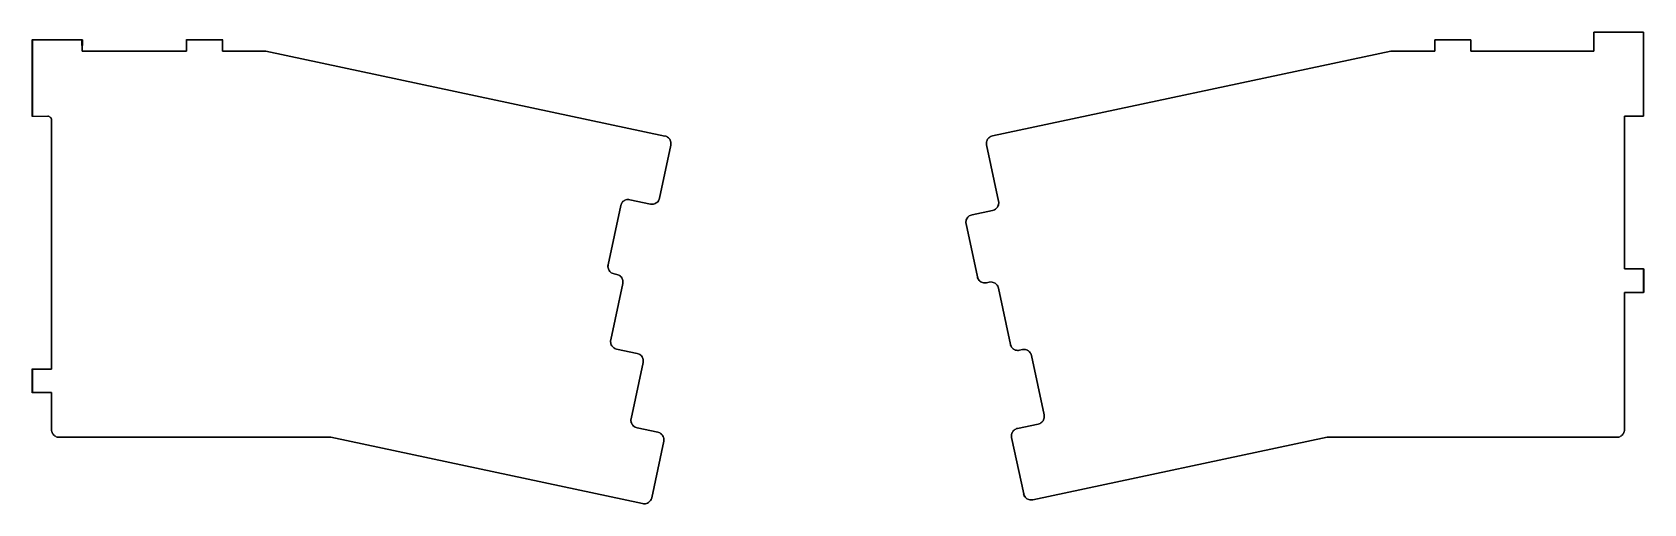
# Model space of a CAD drawing. Extents: x 10 to 431, y -333 to -210.
import ezdxf

# ---------------------------------------------------------------- set-up
doc = ezdxf.new("R2010")
doc.units = 0
doc.layers.add('BLACK', color=7, linetype='CONTINUOUS')

msp = doc.modelspace()

# ---------------------------------------------------------------- linework, layer by layer
at = {"layer": 'BLACK', "linetype": 'CONTINUOUS'}
for p, q in [((431, -210), (418, -210)), ((418, -210), (418, -215)), ((418, -215), (418, -210)), ((418, -210), (418, -210)), ((418, -210), (418, -210)), ((418, -210), (431, -210)), ((431, -232), (431, -210)), ((431, -210), (431, -210)), ((431, -210), (431, -210)), ((431, -210), (431, -232)), ((9.95, -212), (9.9646, -211.965)), ((9.95, -232), (9.95, -212)), ((9.9646, -211.965), (10, -211.95)), ((10, -211.95), (23, -211.95)), ((22.95, -212.05), (10.05, -212.05)), ((10.05, -212.05), (10.05, -231.95)), ((22.95, -213.5), (22.95, -212.05)), ((22.9646, -213.535), (22.95, -213.5)), ((22.9999, -213.55), (22.9646, -213.535)), ((22.9999, -215), (22.9999, -213.55)), ((23, -211.95), (23.0354, -211.965)), ((23.0354, -213.535), (23, -213.55)), ((23, -213.55), (23, -215)), ((23.0354, -211.965), (23.05, -212)), ((23.05, -213.5), (23.0354, -213.535)), ((23.05, -212), (23.05, -213.5)), ((50.25, -212), (50.2646, -211.965)), ((50.2646, -212.035), (50.25, -212)), ((50.2646, -211.965), (50.3, -211.95)), ((50.2999, -212.05), (50.2646, -212.035)), ((50.2999, -215), (50.2999, -212.05)), ((50.3, -211.95), (59.7, -211.95)), ((59.6999, -212.05), (50.3, -212.05)), ((50.3, -212.05), (50.3, -215)), ((59.6999, -215), (59.6999, -212.05)), ((59.7, -211.95), (59.7354, -211.965)), ((59.7354, -212.035), (59.7, -212.05)), ((59.7, -212.05), (59.7, -215)), ((59.7354, -211.965), (59.75, -212)), ((59.75, -212), (59.7354, -212.035)), ((385.84, -212), (376.44, -212)), ((376.44, -212), (376.44, -215)), ((376.44, -215), (376.44, -212)), ((376.44, -212), (376.44, -212)), ((376.44, -212), (376.44, -212)), ((376.44, -212), (385.84, -212)), ((385.84, -215), (385.84, -212)), ((385.84, -212), (385.84, -212)), ((385.84, -212), (385.84, -212)), ((385.84, -212), (385.84, -215)), ((23, -215), (22.9999, -215)), ((23, -215), (50.2999, -215)), ((50.3, -215), (23, -215)), ((23, -215), (23, -215)), ((50.3, -215), (50.3, -215)), ((50.3, -215), (50.3, -215)), ((59.7, -215), (59.6999, -215)), ((59.7, -215), (71, -215)), ((71, -215), (59.7, -215)), ((59.7, -215), (59.7, -215)), ((71, -215), (71, -215)), ((71, -215), (71, -215)), ((71, -215), (175.271, -237.163)), ((175.271, -237.163), (71, -215)), ((365, -215), (260.854, -237.137)), ((260.854, -237.137), (365, -215)), ((376.44, -215), (365, -215)), ((365, -215), (365, -215)), ((365, -215), (365, -215)), ((365, -215), (376.44, -215)), ((376.44, -215), (376.44, -215)), ((376.44, -215), (376.44, -215)), ((418, -215), (385.84, -215)), ((385.84, -215), (385.84, -215)), ((385.84, -215), (385.84, -215)), ((385.84, -215), (418, -215)), ((418, -215), (418, -215)), ((418, -215), (418, -215)), ((9.9646, -232.035), (9.95, -232)), ((10, -232.05), (9.9646, -232.035)), ((14, -232.05), (10, -232.05)), ((10.05, -231.95), (14, -231.95)), ((14, -231.95), (14.0354, -231.965)), ((14.0354, -232.035), (14, -232.05)), ((14.0354, -231.965), (14.05, -232)), ((14.0483, -232.004), (14.0354, -232.035)), ((14.1737, -232.015), (14.0483, -232.004)), ((14.05, -232), (14.0498, -232.001)), ((14.0498, -232.001), (14.1743, -232.011)), ((14.342, -232.06), (14.1737, -232.015)), ((14.1743, -232.011), (14.3433, -232.057)), ((14.5, -232.134), (14.342, -232.06)), ((14.3433, -232.057), (14.5019, -232.131)), ((14.6428, -232.234), (14.5, -232.134)), ((14.5019, -232.131), (14.6452, -232.231)), ((14.7661, -232.357), (14.6428, -232.234)), ((14.6452, -232.231), (14.7689, -232.355)), ((14.8661, -232.5), (14.7661, -232.357)), ((14.7689, -232.355), (14.8693, -232.498)), ((14.9397, -232.658), (14.8661, -232.5)), ((14.8693, -232.498), (14.9432, -232.657)), ((14.9849, -232.826), (14.9397, -232.658)), ((14.9432, -232.657), (14.9885, -232.826)), ((15, -233), (14.9849, -232.826)), ((14.9885, -232.826), (15.0038, -233)), ((15, -298.15), (15, -233)), ((15, -233), (15, -233)), ((15, -233), (15, -233)), ((15, -233), (15, -233)), ((15, -233), (15, -233)), ((15, -233), (15, -298.15)), ((15.0038, -233), (15, -233)), ((426, -271.925), (426, -232)), ((426, -232), (426, -232)), ((426, -232), (426, -232)), ((426, -232), (431, -232)), ((431, -232), (426, -232)), ((426, -232), (426, -271.925)), ((431, -232), (431, -232)), ((431, -232), (431, -232)), ((173.859, -253.425), (176.811, -239.535)), ((176.811, -239.536), (173.859, -253.425)), ((175.271, -237.163), (175.271, -237.159)), ((175.271, -237.159), (175.524, -237.23)), ((175.522, -237.234), (175.271, -237.163)), ((175.271, -237.163), (175.271, -237.163)), ((175.271, -237.163), (175.271, -237.163)), ((175.271, -237.163), (175.271, -237.163)), ((175.271, -237.163), (175.271, -237.163)), ((175.763, -237.338), (175.522, -237.234)), ((175.524, -237.23), (175.765, -237.334)), ((175.988, -237.471), (175.763, -237.338)), ((175.765, -237.334), (175.99, -237.468)), ((176.193, -237.633), (175.988, -237.471)), ((175.99, -237.468), (176.196, -237.63)), ((176.376, -237.821), (176.193, -237.633)), ((176.196, -237.63), (176.379, -237.818)), ((176.532, -238.03), (176.376, -237.821)), ((176.379, -237.818), (176.536, -238.028)), ((176.66, -238.259), (176.532, -238.03)), ((176.536, -238.028), (176.664, -238.257)), ((176.757, -238.502), (176.66, -238.259)), ((176.664, -238.257), (176.761, -238.5)), ((176.821, -238.755), (176.757, -238.502)), ((176.761, -238.5), (176.825, -238.754)), ((176.811, -239.536), (176.849, -239.277)), ((176.811, -239.535), (176.811, -239.536)), ((176.811, -239.535), (176.811, -239.535)), ((176.811, -239.535), (176.811, -239.535)), ((176.811, -239.535), (176.811, -239.535)), ((176.815, -239.536), (176.811, -239.536)), ((176.853, -239.277), (176.815, -239.536)), ((176.852, -239.015), (176.821, -238.755)), ((176.825, -238.754), (176.856, -239.015)), ((176.849, -239.277), (176.852, -239.015)), ((176.856, -239.015), (176.853, -239.277)), ((259.268, -238.989), (259.299, -238.728)), ((259.272, -239.251), (259.268, -238.989)), ((259.31, -239.51), (259.272, -239.251)), ((259.303, -238.729), (259.273, -238.989)), ((259.273, -238.989), (259.276, -239.25)), ((259.276, -239.25), (259.314, -239.509)), ((259.299, -238.728), (259.364, -238.474)), ((259.368, -238.475), (259.303, -238.729)), ((259.314, -239.509), (259.31, -239.51)), ((259.314, -239.509), (259.314, -239.509)), ((259.314, -239.509), (262.447, -254.25)), ((262.447, -254.25), (259.314, -239.509)), ((259.314, -239.509), (259.314, -239.509)), ((259.314, -239.509), (259.314, -239.509)), ((259.314, -239.509), (259.314, -239.509)), ((259.364, -238.474), (259.461, -238.231)), ((259.465, -238.232), (259.368, -238.475)), ((259.461, -238.231), (259.589, -238.002)), ((259.593, -238.004), (259.465, -238.232)), ((259.589, -238.002), (259.746, -237.792)), ((259.749, -237.795), (259.593, -238.004)), ((259.746, -237.792), (259.929, -237.604)), ((259.932, -237.607), (259.749, -237.795)), ((259.929, -237.604), (260.135, -237.442)), ((260.137, -237.445), (259.932, -237.607)), ((260.135, -237.442), (260.36, -237.308)), ((260.362, -237.311), (260.137, -237.445)), ((260.36, -237.308), (260.601, -237.204)), ((260.602, -237.208), (260.362, -237.311)), ((260.601, -237.204), (260.853, -237.133)), ((260.854, -237.137), (260.602, -237.208)), ((260.853, -237.133), (260.854, -237.137)), ((260.854, -237.137), (260.854, -237.137)), ((260.854, -237.137), (260.854, -237.137)), ((260.854, -237.137), (260.854, -237.137)), ((163.735, -255.363), (160.439, -270.866)), ((160.439, -270.866), (163.735, -255.363)), ((163.73, -255.362), (163.802, -255.109)), ((163.735, -255.363), (163.73, -255.362)), ((163.806, -255.111), (163.735, -255.363)), ((163.735, -255.363), (163.735, -255.363)), ((163.735, -255.363), (163.735, -255.363)), ((163.735, -255.363), (163.735, -255.363)), ((163.735, -255.363), (163.735, -255.363)), ((163.802, -255.109), (163.905, -254.869)), ((163.909, -254.87), (163.806, -255.111)), ((163.905, -254.869), (164.039, -254.643)), ((164.043, -254.646), (163.909, -254.87)), ((164.039, -254.643), (164.201, -254.437)), ((164.205, -254.44), (164.043, -254.646)), ((164.201, -254.437), (164.389, -254.254)), ((164.392, -254.258), (164.205, -254.44)), ((164.389, -254.254), (164.599, -254.098)), ((164.602, -254.101), (164.392, -254.258)), ((164.599, -254.098), (164.828, -253.969)), ((164.83, -253.973), (164.602, -254.101)), ((164.828, -253.969), (165.072, -253.872)), ((165.073, -253.876), (164.83, -253.973)), ((165.072, -253.872), (165.326, -253.808)), ((165.326, -253.812), (165.073, -253.876)), ((165.326, -253.808), (165.586, -253.777)), ((165.586, -253.781), (165.326, -253.812)), ((165.586, -253.777), (165.848, -253.78)), ((165.848, -253.785), (165.586, -253.781)), ((165.848, -253.78), (166.108, -253.818)), ((166.107, -253.822), (165.848, -253.785)), ((166.108, -253.818), (166.107, -253.822)), ((166.107, -253.822), (166.107, -253.822)), ((166.107, -253.822), (166.107, -253.822)), ((166.107, -253.822), (166.107, -253.822)), ((166.107, -253.822), (171.487, -254.966)), ((171.487, -254.966), (166.107, -253.822)), ((166.107, -253.822), (166.107, -253.822)), ((171.486, -254.97), (171.487, -254.966)), ((171.745, -255.007), (171.486, -254.97)), ((171.487, -254.966), (171.487, -254.966)), ((171.487, -254.966), (171.487, -254.966)), ((171.487, -254.966), (171.487, -254.966)), ((171.487, -254.966), (171.745, -255.003)), ((171.745, -255.003), (172.007, -255.007)), ((172.007, -255.011), (171.745, -255.007)), ((172.007, -255.007), (172.267, -254.976)), ((172.268, -254.98), (172.007, -255.011)), ((172.267, -254.976), (172.52, -254.912)), ((172.522, -254.916), (172.268, -254.98)), ((172.52, -254.912), (172.763, -254.815)), ((172.765, -254.818), (172.522, -254.916)), ((172.763, -254.815), (172.992, -254.687)), ((172.994, -254.69), (172.765, -254.818)), ((172.992, -254.687), (173.201, -254.53)), ((173.204, -254.533), (172.994, -254.69)), ((173.201, -254.53), (173.389, -254.348)), ((173.392, -254.35), (173.204, -254.533)), ((173.389, -254.348), (173.551, -254.142)), ((173.554, -254.145), (173.392, -254.35)), ((173.551, -254.142), (173.684, -253.917)), ((173.688, -253.919), (173.554, -254.145)), ((173.684, -253.917), (173.788, -253.677)), ((173.792, -253.678), (173.688, -253.919)), ((173.788, -253.677), (173.859, -253.425)), ((173.863, -253.426), (173.792, -253.678)), ((173.859, -253.425), (173.863, -253.426)), ((173.859, -253.425), (173.859, -253.425)), ((173.859, -253.425), (173.859, -253.425)), ((173.859, -253.425), (173.859, -253.425)), ((173.859, -253.425), (173.859, -253.425)), ((260.906, -256.622), (255.517, -257.768)), ((255.517, -257.768), (260.906, -256.622)), ((260.906, -256.622), (261.158, -256.551)), ((260.906, -256.622), (260.906, -256.622)), ((260.906, -256.622), (260.906, -256.622)), ((260.906, -256.622), (260.906, -256.622)), ((260.906, -256.622), (260.906, -256.622)), ((260.906, -256.622), (260.906, -256.622)), ((260.907, -256.626), (260.906, -256.622)), ((261.16, -256.555), (260.907, -256.626)), ((261.158, -256.551), (261.399, -256.448)), ((261.401, -256.452), (261.16, -256.555)), ((261.399, -256.448), (261.623, -256.314)), ((261.626, -256.318), (261.401, -256.452)), ((261.623, -256.314), (261.829, -256.152)), ((261.832, -256.155), (261.626, -256.318)), ((261.829, -256.152), (262.011, -255.965)), ((262.015, -255.967), (261.832, -256.155)), ((262.011, -255.965), (262.168, -255.755)), ((262.172, -255.757), (262.015, -255.967)), ((262.168, -255.755), (262.296, -255.527)), ((262.3, -255.529), (262.172, -255.757)), ((262.296, -255.527), (262.393, -255.284)), ((262.397, -255.285), (262.3, -255.529)), ((262.393, -255.284), (262.457, -255.03)), ((262.461, -255.031), (262.397, -255.285)), ((262.447, -254.25), (262.451, -254.249)), ((262.484, -254.509), (262.447, -254.25)), ((262.447, -254.25), (262.447, -254.25)), ((262.447, -254.25), (262.447, -254.25)), ((262.447, -254.25), (262.447, -254.25)), ((262.447, -254.25), (262.447, -254.25)), ((262.451, -254.249), (262.489, -254.509)), ((262.457, -255.03), (262.488, -254.77)), ((262.492, -254.771), (262.461, -255.031)), ((262.488, -254.77), (262.484, -254.509)), ((262.489, -254.509), (262.492, -254.771)), ((253.931, -259.619), (253.962, -259.359)), ((253.935, -259.881), (253.931, -259.619)), ((253.966, -259.36), (253.935, -259.619)), ((253.935, -259.619), (253.939, -259.881)), ((253.972, -260.141), (253.935, -259.881)), ((253.939, -259.881), (253.976, -260.14)), ((253.962, -259.359), (254.027, -259.105)), ((254.031, -259.106), (253.966, -259.36)), ((253.976, -260.14), (253.972, -260.141)), ((256.927, -274.02), (253.976, -260.14)), ((253.976, -260.14), (253.976, -260.14)), ((253.976, -260.14), (253.976, -260.14)), ((253.976, -260.14), (253.976, -260.14)), ((253.976, -260.14), (253.976, -260.14)), ((253.976, -260.14), (256.927, -274.02)), ((254.027, -259.105), (254.124, -258.861)), ((254.127, -258.863), (254.031, -259.106)), ((254.124, -258.861), (254.252, -258.632)), ((254.255, -258.635), (254.127, -258.863)), ((254.252, -258.632), (254.409, -258.422)), ((254.412, -258.425), (254.255, -258.635)), ((254.409, -258.422), (254.592, -258.235)), ((254.594, -258.238), (254.412, -258.425)), ((254.592, -258.235), (254.797, -258.072)), ((254.8, -258.076), (254.594, -258.238)), ((254.797, -258.072), (255.023, -257.938)), ((255.025, -257.942), (254.8, -258.076)), ((255.023, -257.938), (255.264, -257.835)), ((255.265, -257.839), (255.025, -257.942)), ((255.264, -257.835), (255.516, -257.764)), ((255.517, -257.768), (255.265, -257.839)), ((255.516, -257.764), (255.517, -257.768)), ((255.517, -257.768), (255.517, -257.768)), ((255.517, -257.768), (255.517, -257.768)), ((255.517, -257.768), (255.517, -257.768)), ((255.517, -257.768), (255.517, -257.768)), ((160.394, -271.387), (160.397, -271.125)), ((160.425, -271.647), (160.394, -271.387)), ((160.397, -271.125), (160.435, -270.865)), ((160.402, -271.125), (160.398, -271.387)), ((160.398, -271.387), (160.429, -271.647)), ((160.439, -270.866), (160.402, -271.125)), ((160.489, -271.901), (160.425, -271.647)), ((160.429, -271.647), (160.493, -271.9)), ((160.435, -270.865), (160.439, -270.866)), ((160.439, -270.866), (160.439, -270.866)), ((160.439, -270.866), (160.439, -270.866)), ((160.439, -270.866), (160.439, -270.866)), ((160.439, -270.866), (160.439, -270.866)), ((160.587, -272.145), (160.489, -271.901)), ((160.493, -271.9), (160.59, -272.143)), ((160.715, -272.374), (160.587, -272.145)), ((160.59, -272.143), (160.718, -272.371)), ((160.871, -272.584), (160.715, -272.374)), ((160.718, -272.371), (160.875, -272.581)), ((161.054, -272.772), (160.871, -272.584)), ((160.875, -272.581), (161.057, -272.768)), ((161.26, -272.934), (161.054, -272.772)), ((161.057, -272.768), (161.263, -272.93)), ((161.486, -273.068), (161.26, -272.934)), ((161.263, -272.93), (161.488, -273.064)), ((161.726, -273.171), (161.486, -273.068)), ((161.488, -273.064), (161.728, -273.167)), ((161.979, -273.243), (161.726, -273.171)), ((161.728, -273.167), (161.98, -273.238)), ((161.98, -273.238), (161.979, -273.243)), ((161.98, -273.238), (161.98, -273.238)), ((161.98, -273.238), (161.98, -273.238)), ((161.98, -273.238), (161.98, -273.238)), ((161.98, -273.238), (161.98, -273.238)), ((161.98, -273.238), (162.713, -273.394)), ((162.713, -273.394), (161.98, -273.238)), ((162.713, -273.394), (162.714, -273.39)), ((162.965, -273.465), (162.713, -273.394)), ((162.713, -273.394), (162.713, -273.394)), ((162.713, -273.394), (162.713, -273.394)), ((162.713, -273.394), (162.713, -273.394)), ((162.713, -273.394), (162.713, -273.394)), ((162.713, -273.394), (162.713, -273.394)), ((162.713, -273.394), (162.713, -273.394)), ((162.714, -273.39), (162.967, -273.461)), ((163.205, -273.569), (162.965, -273.465)), ((162.967, -273.461), (163.207, -273.565)), ((163.43, -273.702), (163.205, -273.569)), ((163.207, -273.565), (163.433, -273.699)), ((163.636, -273.864), (163.43, -273.702)), ((163.433, -273.699), (163.639, -273.861)), ((426, -271.925), (430.95, -271.925)), ((430.95, -271.925), (426, -271.925)), ((426, -271.925), (426, -271.925)), ((426, -271.925), (426, -271.925)), ((430.95, -271.925), (430.965, -271.89)), ((430.95, -278.075), (430.95, -271.925)), ((430.965, -271.89), (431, -271.875)), ((431, -271.875), (431.035, -271.89)), ((431.035, -271.89), (431.05, -271.925)), ((431.05, -271.925), (431.05, -278.075)), ((161.114, -290.536), (164.254, -275.766)), ((164.254, -275.766), (161.114, -290.536)), ((163.818, -274.052), (163.636, -273.864)), ((163.639, -273.861), (163.822, -274.049)), ((163.975, -274.261), (163.818, -274.052)), ((163.822, -274.049), (163.978, -274.259)), ((164.103, -274.49), (163.975, -274.261)), ((163.978, -274.259), (164.106, -274.488)), ((164.2, -274.733), (164.103, -274.49)), ((164.106, -274.488), (164.204, -274.731)), ((164.264, -274.986), (164.2, -274.733)), ((164.204, -274.731), (164.268, -274.985)), ((164.254, -275.766), (164.291, -275.508)), ((164.254, -275.766), (164.254, -275.766)), ((164.254, -275.766), (164.254, -275.766)), ((164.254, -275.766), (164.254, -275.766)), ((164.254, -275.766), (164.254, -275.766)), ((164.254, -275.766), (164.254, -275.766)), ((164.254, -275.766), (164.254, -275.766)), ((164.258, -275.767), (164.254, -275.766)), ((164.296, -275.508), (164.258, -275.767)), ((164.295, -275.246), (164.264, -274.986)), ((164.268, -274.985), (164.299, -275.246)), ((164.291, -275.508), (164.295, -275.246)), ((164.299, -275.246), (164.296, -275.508)), ((256.923, -274.021), (256.927, -274.02)), ((256.994, -274.273), (256.923, -274.021)), ((256.927, -274.02), (256.927, -274.02)), ((256.927, -274.02), (256.927, -274.02)), ((256.927, -274.02), (256.927, -274.02)), ((256.927, -274.02), (256.927, -274.02)), ((256.927, -274.02), (256.998, -274.272)), ((257.097, -274.514), (256.994, -274.273)), ((256.998, -274.272), (257.101, -274.512)), ((257.231, -274.739), (257.097, -274.514)), ((257.101, -274.512), (257.235, -274.737)), ((257.393, -274.945), (257.231, -274.739)), ((257.235, -274.737), (257.397, -274.942)), ((257.581, -275.128), (257.393, -274.945)), ((257.397, -274.942), (257.584, -275.125)), ((257.791, -275.285), (257.581, -275.128)), ((257.584, -275.125), (257.794, -275.281)), ((258.02, -275.413), (257.791, -275.285)), ((257.794, -275.281), (258.022, -275.409)), ((258.264, -275.51), (258.02, -275.413)), ((258.022, -275.409), (258.265, -275.506)), ((258.518, -275.575), (258.264, -275.51)), ((258.265, -275.506), (258.518, -275.57)), ((258.518, -275.57), (258.778, -275.601)), ((258.778, -275.605), (258.518, -275.575)), ((258.778, -275.601), (259.04, -275.598)), ((259.04, -275.602), (258.778, -275.605)), ((259.04, -275.598), (259.299, -275.56)), ((259.3, -275.564), (259.04, -275.602)), ((259.299, -275.56), (260.032, -275.404)), ((260.032, -275.404), (259.299, -275.56)), ((259.299, -275.56), (259.299, -275.56)), ((259.299, -275.56), (259.299, -275.56)), ((259.299, -275.56), (259.299, -275.56)), ((259.299, -275.56), (259.299, -275.56)), ((259.299, -275.56), (259.3, -275.564)), ((260.031, -275.4), (260.291, -275.362)), ((260.032, -275.404), (260.031, -275.4)), ((260.291, -275.367), (260.032, -275.404)), ((260.032, -275.404), (260.032, -275.404)), ((260.032, -275.404), (260.032, -275.404)), ((260.032, -275.404), (260.032, -275.404)), ((260.032, -275.404), (260.032, -275.404)), ((260.032, -275.404), (260.032, -275.404)), ((260.291, -275.362), (260.553, -275.359)), ((260.553, -275.363), (260.291, -275.367)), ((260.553, -275.359), (260.813, -275.39)), ((260.813, -275.394), (260.553, -275.363)), ((260.813, -275.39), (261.068, -275.454)), ((261.066, -275.458), (260.813, -275.394)), ((261.309, -275.555), (261.066, -275.458)), ((261.068, -275.454), (261.311, -275.552)), ((261.537, -275.683), (261.309, -275.555)), ((261.311, -275.552), (261.54, -275.68)), ((261.747, -275.84), (261.537, -275.683)), ((261.54, -275.68), (261.75, -275.837)), ((261.935, -276.022), (261.747, -275.84)), ((261.75, -275.837), (261.938, -276.019)), ((262.096, -276.228), (261.935, -276.022)), ((261.938, -276.019), (262.1, -276.225)), ((262.23, -276.453), (262.096, -276.228)), ((262.1, -276.225), (262.234, -276.451)), ((262.333, -276.693), (262.23, -276.453)), ((262.234, -276.451), (262.337, -276.692)), ((262.404, -276.945), (262.333, -276.693)), ((262.337, -276.692), (262.409, -276.944)), ((265.536, -291.676), (262.404, -276.945)), ((262.404, -276.945), (262.404, -276.945)), ((262.404, -276.945), (262.404, -276.945)), ((262.404, -276.945), (262.404, -276.945)), ((262.409, -276.944), (262.405, -276.945)), ((262.405, -276.945), (262.405, -276.945)), ((262.405, -276.945), (265.536, -291.676)), ((430.95, -278.075), (426, -278.075)), ((426, -278.075), (426, -314)), ((426, -314), (426, -278.075)), ((426, -278.075), (426, -278.075)), ((426, -278.075), (426, -278.075)), ((426, -278.075), (430.95, -278.075)), ((430.965, -278.11), (430.95, -278.075)), ((431, -278.125), (430.965, -278.11)), ((431.035, -278.11), (431, -278.125)), ((431.05, -278.075), (431.035, -278.11)), ((161.073, -290.795), (161.11, -290.536)), ((161.114, -290.536), (161.077, -290.795)), ((161.11, -290.536), (161.114, -290.536)), ((161.114, -290.536), (161.114, -290.537)), ((161.114, -290.537), (161.114, -290.536)), ((161.114, -290.537), (161.114, -290.537)), ((161.069, -291.057), (161.073, -290.795)), ((161.1, -291.318), (161.069, -291.057)), ((161.077, -290.795), (161.073, -291.057)), ((161.073, -291.057), (161.104, -291.317)), ((161.164, -291.572), (161.1, -291.318)), ((161.104, -291.317), (161.168, -291.57)), ((161.262, -291.815), (161.164, -291.572)), ((161.168, -291.57), (161.265, -291.813)), ((161.39, -292.044), (161.262, -291.815)), ((161.265, -291.813), (161.393, -292.042)), ((161.547, -292.254), (161.39, -292.044)), ((161.393, -292.042), (161.55, -292.251)), ((161.73, -292.442), (161.547, -292.254)), ((161.55, -292.251), (161.732, -292.439)), ((161.935, -292.604), (161.73, -292.442)), ((161.732, -292.439), (161.938, -292.601)), ((162.161, -292.738), (161.935, -292.604)), ((161.938, -292.601), (162.163, -292.734)), ((162.402, -292.842), (162.161, -292.738)), ((162.163, -292.734), (162.403, -292.838)), ((162.654, -292.913), (162.402, -292.842)), ((162.403, -292.838), (162.655, -292.909)), ((162.655, -292.909), (162.654, -292.913)), ((168.035, -294.052), (162.655, -292.909)), ((162.655, -292.909), (162.655, -292.909)), ((162.655, -292.909), (162.655, -292.909)), ((162.655, -292.909), (162.655, -292.909)), ((162.655, -292.909), (162.655, -292.909)), ((162.655, -292.909), (168.035, -294.052)), ((168.035, -294.048), (168.288, -294.119)), ((168.035, -294.052), (168.035, -294.048)), ((168.286, -294.123), (168.035, -294.052)), ((168.035, -294.052), (168.035, -294.052)), ((168.035, -294.052), (168.035, -294.052)), ((168.035, -294.052), (168.035, -294.052)), ((168.035, -294.052), (168.035, -294.052)), ((168.035, -294.052), (168.035, -294.052)), ((168.035, -294.052), (168.035, -294.052)), ((168.527, -294.226), (168.286, -294.123)), ((168.288, -294.119), (168.529, -294.223)), ((168.752, -294.36), (168.527, -294.226)), ((168.529, -294.223), (168.754, -294.357)), ((168.957, -294.522), (168.752, -294.36)), ((168.754, -294.357), (168.96, -294.519)), ((169.14, -294.709), (168.957, -294.522)), ((168.96, -294.519), (169.143, -294.707)), ((169.296, -294.919), (169.14, -294.709)), ((169.143, -294.707), (169.3, -294.917)), ((265.532, -291.677), (265.536, -291.676)), ((265.603, -291.929), (265.532, -291.677)), ((265.536, -291.676), (265.536, -291.676)), ((265.536, -291.676), (265.536, -291.676)), ((265.536, -291.676), (265.536, -291.676)), ((265.536, -291.676), (265.536, -291.676)), ((265.536, -291.676), (265.607, -291.927)), ((265.706, -292.17), (265.603, -291.929)), ((265.607, -291.927), (265.71, -292.168)), ((265.84, -292.395), (265.706, -292.17)), ((265.71, -292.168), (265.844, -292.393)), ((266.002, -292.601), (265.84, -292.395)), ((265.844, -292.393), (266.006, -292.598)), ((266.19, -292.784), (266.002, -292.601)), ((266.006, -292.598), (266.193, -292.781)), ((266.4, -292.941), (266.19, -292.784)), ((266.193, -292.781), (266.403, -292.937)), ((266.629, -293.069), (266.4, -292.941)), ((266.403, -292.937), (266.631, -293.065)), ((266.873, -293.166), (266.629, -293.069)), ((266.631, -293.065), (266.874, -293.162)), ((267.127, -293.231), (266.873, -293.166)), ((266.874, -293.162), (267.127, -293.226)), ((267.127, -293.226), (267.387, -293.257)), ((267.387, -293.261), (267.127, -293.231)), ((267.387, -293.257), (267.649, -293.254)), ((267.649, -293.258), (267.387, -293.261)), ((267.649, -293.254), (267.908, -293.216)), ((267.909, -293.22), (267.649, -293.258)), ((267.908, -293.216), (268.68, -293.052)), ((268.681, -293.052), (267.908, -293.216)), ((267.908, -293.216), (267.908, -293.216)), ((267.908, -293.216), (267.908, -293.216)), ((267.908, -293.216), (267.908, -293.216)), ((267.908, -293.216), (267.908, -293.216)), ((267.908, -293.216), (267.909, -293.22)), ((268.68, -293.048), (268.939, -293.01)), ((268.939, -293.014), (268.68, -293.052)), ((268.68, -293.052), (268.68, -293.048)), ((268.68, -293.052), (268.68, -293.052)), ((268.68, -293.052), (268.681, -293.052)), ((268.681, -293.052), (268.681, -293.052)), ((268.681, -293.052), (268.681, -293.052)), ((268.681, -293.052), (268.681, -293.052)), ((268.939, -293.01), (269.201, -293.007)), ((269.201, -293.011), (268.939, -293.014)), ((269.201, -293.007), (269.462, -293.037)), ((269.461, -293.042), (269.201, -293.011)), ((269.714, -293.106), (269.461, -293.042)), ((269.462, -293.037), (269.716, -293.102)), ((269.957, -293.203), (269.714, -293.106)), ((269.716, -293.102), (269.959, -293.199)), ((270.186, -293.331), (269.957, -293.203)), ((269.959, -293.199), (270.188, -293.327)), ((270.395, -293.487), (270.186, -293.331)), ((270.188, -293.327), (270.398, -293.484)), ((270.583, -293.67), (270.395, -293.487)), ((270.398, -293.484), (270.586, -293.667)), ((270.745, -293.875), (270.583, -293.67)), ((270.586, -293.667), (270.748, -293.873)), ((270.878, -294.1), (270.745, -293.875)), ((270.748, -293.873), (270.882, -294.098)), ((270.982, -294.341), (270.878, -294.1)), ((270.882, -294.098), (270.986, -294.339)), ((271.053, -294.592), (270.982, -294.341)), ((270.986, -294.339), (271.057, -294.591)), ((271.057, -294.591), (271.053, -294.592)), ((271.053, -294.592), (271.053, -294.592)), ((271.053, -294.592), (274.358, -310.145)), ((274.358, -310.145), (271.053, -294.592)), ((271.053, -294.592), (271.053, -294.592)), ((271.053, -294.592), (271.053, -294.592)), ((271.053, -294.592), (271.053, -294.592)), ((9.95, -298.15), (9.9646, -298.115)), ((9.95, -304.3), (9.95, -298.15)), ((9.9646, -298.115), (10, -298.1)), ((10, -298.1), (10.0354, -298.115)), ((10.0354, -298.115), (10.05, -298.15)), ((10.05, -298.15), (15, -298.15)), ((15, -298.15), (10.05, -298.15)), ((10.05, -298.15), (10.05, -304.3)), ((15, -298.15), (15, -298.15)), ((15, -298.15), (15, -298.15)), ((169.575, -296.424), (166.446, -311.145)), ((166.446, -311.145), (169.575, -296.424)), ((169.424, -295.147), (169.296, -294.919)), ((169.3, -294.917), (169.428, -295.146)), ((169.521, -295.39), (169.424, -295.147)), ((169.428, -295.146), (169.525, -295.389)), ((169.585, -295.644), (169.521, -295.39)), ((169.525, -295.389), (169.589, -295.643)), ((169.575, -296.424), (169.613, -296.165)), ((169.579, -296.425), (169.575, -296.424)), ((169.575, -296.424), (169.575, -296.424)), ((169.575, -296.424), (169.575, -296.424)), ((169.575, -296.424), (169.575, -296.424)), ((169.617, -296.166), (169.579, -296.425)), ((169.616, -295.904), (169.585, -295.644)), ((169.589, -295.643), (169.62, -295.904)), ((169.613, -296.165), (169.616, -295.904)), ((169.62, -295.904), (169.617, -296.166)), ((9.9646, -304.335), (9.95, -304.3)), ((10, -304.35), (9.9646, -304.335)), ((10.0354, -304.335), (10, -304.35)), ((10.05, -304.3), (10.0354, -304.335)), ((10.05, -304.3), (15, -304.3)), ((15, -304.3), (10.05, -304.3)), ((15, -304.3), (15, -304.3)), ((15, -304.3), (15, -304.3)), ((15, -304.3), (15, -314)), ((15, -314), (15, -304.3)), ((166.401, -311.666), (166.404, -311.404)), ((166.404, -311.404), (166.442, -311.144)), ((166.408, -311.404), (166.405, -311.666)), ((166.446, -311.145), (166.408, -311.404)), ((166.442, -311.144), (166.446, -311.145)), ((166.446, -311.145), (166.446, -311.145)), ((166.446, -311.145), (166.446, -311.145)), ((166.446, -311.145), (166.446, -311.145)), ((274.079, -311.65), (274.207, -311.422)), ((274.211, -311.424), (274.083, -311.652)), ((274.207, -311.422), (274.304, -311.179)), ((274.308, -311.18), (274.211, -311.424)), ((274.304, -311.179), (274.369, -310.925)), ((274.373, -310.926), (274.308, -311.18)), ((274.358, -310.145), (274.363, -310.144)), ((274.396, -310.404), (274.358, -310.145)), ((274.358, -310.145), (274.358, -310.145)), ((274.358, -310.145), (274.358, -310.145)), ((274.358, -310.145), (274.358, -310.145)), ((274.358, -310.145), (274.358, -310.145)), ((274.363, -310.144), (274.4, -310.403)), ((274.369, -310.925), (274.399, -310.665)), ((274.404, -310.666), (274.373, -310.926)), ((274.399, -310.665), (274.396, -310.404)), ((274.4, -310.403), (274.404, -310.666)), ((15.0129, -314.262), (14.9958, -314)), ((14.9958, -314), (15, -314)), ((15, -314), (15, -314)), ((15, -314), (15, -314)), ((15, -314), (15, -314)), ((15, -314), (15, -314)), ((15, -314), (15.0171, -314.261)), ((15.0641, -314.519), (15.0129, -314.262)), ((15.0171, -314.261), (15.0681, -314.518)), ((15.1483, -314.767), (15.0641, -314.519)), ((15.0681, -314.518), (15.1522, -314.765)), ((15.2643, -315.002), (15.1483, -314.767)), ((15.1522, -314.765), (15.2679, -315)), ((15.4099, -315.22), (15.2643, -315.002)), ((15.2679, -315), (15.4133, -315.218)), ((15.5828, -315.417), (15.4099, -315.22)), ((15.4133, -315.218), (15.5858, -315.414)), ((15.7799, -315.59), (15.5828, -315.417)), ((15.5858, -315.414), (15.7824, -315.587)), ((15.9979, -315.736), (15.7799, -315.59)), ((15.7824, -315.587), (16, -315.732)), ((16.233, -315.852), (15.9979, -315.736)), ((16, -315.732), (16.2346, -315.848)), ((166.432, -311.926), (166.401, -311.666)), ((166.405, -311.666), (166.436, -311.926)), ((166.496, -312.18), (166.432, -311.926)), ((166.436, -311.926), (166.5, -312.179)), ((166.593, -312.424), (166.496, -312.18)), ((166.5, -312.179), (166.597, -312.422)), ((166.721, -312.653), (166.593, -312.424)), ((166.597, -312.422), (166.725, -312.65)), ((166.878, -312.863), (166.721, -312.653)), ((166.725, -312.65), (166.881, -312.86)), ((167.061, -313.051), (166.878, -312.863)), ((166.881, -312.86), (167.064, -313.047)), ((167.267, -313.213), (167.061, -313.051)), ((167.064, -313.047), (167.269, -313.209)), ((167.492, -313.347), (167.267, -313.213)), ((167.269, -313.209), (167.494, -313.343)), ((167.733, -313.45), (167.492, -313.347)), ((167.494, -313.343), (167.735, -313.446)), ((167.986, -313.522), (167.733, -313.45)), ((167.735, -313.446), (167.986, -313.518)), ((167.986, -313.518), (167.986, -313.517)), ((167.986, -313.517), (167.986, -313.517)), ((167.986, -313.517), (167.986, -313.517)), ((167.986, -313.517), (167.986, -313.517)), ((167.986, -313.517), (173.415, -314.671)), ((173.415, -314.671), (167.986, -313.518)), ((167.986, -313.518), (167.986, -313.522)), ((173.415, -314.671), (173.416, -314.667)), ((173.667, -314.742), (173.415, -314.671)), ((173.415, -314.671), (173.415, -314.671)), ((173.415, -314.671), (173.415, -314.671)), ((173.415, -314.671), (173.415, -314.671)), ((173.415, -314.671), (173.415, -314.671)), ((173.415, -314.671), (173.415, -314.671)), ((173.415, -314.671), (173.415, -314.671)), ((173.416, -314.667), (173.668, -314.738)), ((173.907, -314.846), (173.667, -314.742)), ((173.668, -314.738), (173.909, -314.842)), ((174.132, -314.979), (173.907, -314.846)), ((173.909, -314.842), (174.135, -314.976)), ((174.338, -315.141), (174.132, -314.979)), ((174.135, -314.976), (174.34, -315.138)), ((174.52, -315.329), (174.338, -315.141)), ((174.34, -315.138), (174.523, -315.326)), ((174.677, -315.538), (174.52, -315.329)), ((174.523, -315.326), (174.68, -315.536)), ((174.805, -315.767), (174.677, -315.538)), ((174.68, -315.536), (174.808, -315.765)), ((174.902, -316.01), (174.805, -315.767)), ((174.808, -315.765), (174.905, -316.008)), ((265.833, -315.516), (265.864, -315.256)), ((265.836, -315.778), (265.833, -315.516)), ((265.874, -316.038), (265.836, -315.778)), ((265.868, -315.256), (265.837, -315.516)), ((265.837, -315.516), (265.841, -315.778)), ((265.841, -315.778), (265.878, -316.037)), ((265.864, -315.256), (265.928, -315.002)), ((265.932, -315.003), (265.868, -315.256)), ((265.928, -315.002), (266.025, -314.758)), ((266.029, -314.76), (265.932, -315.003)), ((266.025, -314.758), (266.154, -314.529)), ((266.157, -314.532), (266.029, -314.76)), ((266.154, -314.529), (266.31, -314.319)), ((266.314, -314.322), (266.157, -314.532)), ((266.31, -314.319), (266.493, -314.132)), ((266.496, -314.135), (266.314, -314.322)), ((266.493, -314.132), (266.699, -313.969)), ((266.702, -313.973), (266.496, -314.135)), ((266.699, -313.969), (266.924, -313.835)), ((266.926, -313.839), (266.702, -313.973)), ((266.924, -313.835), (267.165, -313.732)), ((267.167, -313.736), (266.926, -313.839)), ((267.165, -313.732), (267.418, -313.66)), ((267.419, -313.665), (267.167, -313.736)), ((267.418, -313.66), (267.419, -313.665)), ((272.818, -312.517), (267.419, -313.665)), ((267.419, -313.665), (272.818, -312.517)), ((267.419, -313.665), (267.419, -313.665)), ((267.419, -313.665), (267.419, -313.665)), ((267.419, -313.665), (267.419, -313.665)), ((267.419, -313.665), (267.419, -313.665)), ((272.818, -312.517), (273.07, -312.446)), ((272.818, -312.517), (272.818, -312.517)), ((272.818, -312.517), (272.818, -312.517)), ((272.818, -312.517), (272.818, -312.517)), ((272.818, -312.517), (272.818, -312.517)), ((272.819, -312.521), (272.818, -312.517)), ((273.071, -312.45), (272.819, -312.521)), ((273.07, -312.446), (273.31, -312.343)), ((273.312, -312.346), (273.071, -312.45)), ((273.31, -312.343), (273.535, -312.209)), ((273.537, -312.212), (273.312, -312.346)), ((273.535, -312.209), (273.74, -312.047)), ((273.743, -312.05), (273.537, -312.212)), ((273.74, -312.047), (273.923, -311.86)), ((273.926, -311.862), (273.743, -312.05)), ((273.923, -311.86), (274.079, -311.65)), ((274.083, -311.652), (273.926, -311.862)), ((424.765, -315.848), (425, -315.732)), ((425.002, -315.736), (424.767, -315.852)), ((425, -315.732), (425.218, -315.587)), ((425.22, -315.59), (425.002, -315.736)), ((425.218, -315.587), (425.414, -315.414)), ((425.417, -315.417), (425.22, -315.59)), ((425.414, -315.414), (425.587, -315.218)), ((425.59, -315.22), (425.417, -315.417)), ((425.587, -315.218), (425.732, -315)), ((425.736, -315.002), (425.59, -315.22)), ((425.732, -315), (425.848, -314.765)), ((425.852, -314.767), (425.736, -315.002)), ((425.848, -314.765), (425.932, -314.518)), ((425.936, -314.519), (425.852, -314.767)), ((425.932, -314.518), (425.983, -314.261)), ((425.987, -314.262), (425.936, -314.519)), ((425.983, -314.261), (426, -314)), ((426.004, -314), (425.987, -314.262)), ((426, -314), (426.004, -314)), ((426, -314), (426, -314)), ((426, -314), (426, -314)), ((426, -314), (426, -314)), ((426, -314), (426, -314)), ((426, -314), (426, -314)), ((426, -314), (426, -314)), ((426, -314), (426, -314)), ((16.4813, -315.936), (16.233, -315.852)), ((16.2346, -315.848), (16.4823, -315.932)), ((16.7384, -315.987), (16.4813, -315.936)), ((16.4823, -315.932), (16.7389, -315.983)), ((17, -316.004), (16.7384, -315.987)), ((16.7389, -315.983), (17, -316)), ((17, -316), (16.9999, -316)), ((16.9999, -316), (17, -316)), ((17, -316), (17, -316)), ((17, -316), (17, -316)), ((17, -316), (87.9644, -316)), ((87.9644, -316), (17, -316)), ((17, -316), (17, -316.004)), ((87.9644, -316), (87.9644, -316)), ((87.9644, -316), (87.9644, -316)), ((87.9644, -316), (169.444, -333.354)), ((169.444, -333.354), (87.9644, -316)), ((171.816, -331.814), (174.956, -317.043)), ((174.956, -317.043), (171.816, -331.814)), ((174.966, -316.263), (174.902, -316.01)), ((174.905, -316.008), (174.97, -316.262)), ((174.956, -317.043), (174.993, -316.785)), ((174.956, -317.043), (174.956, -317.043)), ((174.956, -317.043), (174.956, -317.043)), ((174.96, -317.044), (174.956, -317.043)), ((174.997, -316.785), (174.96, -317.044)), ((174.997, -316.523), (174.966, -316.263)), ((174.97, -316.262), (175.001, -316.523)), ((174.993, -316.785), (174.997, -316.523)), ((175.001, -316.523), (174.997, -316.785)), ((265.878, -316.037), (265.874, -316.038)), ((265.878, -316.037), (269.019, -330.812)), ((269.019, -330.812), (265.878, -316.037)), ((265.878, -316.037), (265.878, -316.037)), ((265.878, -316.037), (265.878, -316.037)), ((265.878, -316.037), (265.878, -316.037)), ((265.878, -316.037), (265.878, -316.037)), ((348.32, -316), (271.391, -332.352)), ((271.391, -332.352), (348.32, -316)), ((424, -316), (348.32, -316)), ((348.32, -316), (348.32, -316)), ((348.32, -316), (348.32, -316)), ((348.32, -316), (424, -316)), ((424, -316), (424.261, -315.983)), ((424.262, -315.987), (424, -316.004)), ((424, -316), (424, -316)), ((424, -316), (424, -316)), ((424, -316), (424, -316)), ((424, -316), (424, -316)), ((424, -316.004), (424, -316)), ((424.261, -315.983), (424.518, -315.932)), ((424.519, -315.936), (424.262, -315.987)), ((424.518, -315.932), (424.765, -315.848)), ((424.767, -315.852), (424.519, -315.936)), ((171.346, -332.736), (171.508, -332.531)), ((171.512, -332.533), (171.349, -332.739)), ((171.508, -332.531), (171.642, -332.306)), ((171.646, -332.308), (171.512, -332.533)), ((171.642, -332.306), (171.745, -332.065)), ((171.749, -332.067), (171.646, -332.308)), ((171.745, -332.065), (171.816, -331.814)), ((171.82, -331.814), (171.749, -332.067)), ((171.816, -331.814), (171.816, -331.814)), ((171.816, -331.814), (171.816, -331.814)), ((171.816, -331.814), (171.816, -331.814)), ((171.816, -331.814), (171.816, -331.814)), ((171.816, -331.814), (171.816, -331.814)), ((171.816, -331.814), (171.82, -331.814)), ((269.086, -331.065), (269.014, -330.812)), ((269.014, -330.812), (269.018, -330.812)), ((269.018, -330.812), (269.09, -331.063)), ((269.019, -330.812), (269.019, -330.812)), ((269.019, -330.812), (269.019, -330.812)), ((269.019, -330.812), (269.019, -330.812)), ((269.019, -330.812), (269.019, -330.812)), ((269.189, -331.306), (269.086, -331.065)), ((269.09, -331.063), (269.193, -331.304)), ((269.323, -331.531), (269.189, -331.306)), ((269.193, -331.304), (269.327, -331.529)), ((269.485, -331.737), (269.323, -331.531)), ((269.327, -331.529), (269.489, -331.734)), ((269.673, -331.92), (269.485, -331.737)), ((269.489, -331.734), (269.676, -331.917)), ((269.883, -332.077), (269.673, -331.92)), ((269.676, -331.917), (269.886, -332.073)), ((270.112, -332.205), (269.883, -332.077)), ((269.886, -332.073), (270.114, -332.201)), ((270.356, -332.302), (270.112, -332.205)), ((270.114, -332.201), (270.357, -332.298)), ((270.61, -332.366), (270.356, -332.302)), ((270.357, -332.298), (270.61, -332.362)), ((270.61, -332.362), (270.87, -332.393)), ((270.87, -332.397), (270.61, -332.366)), ((270.87, -332.393), (271.132, -332.39)), ((271.132, -332.394), (270.87, -332.397)), ((271.132, -332.39), (271.391, -332.352)), ((271.392, -332.356), (271.132, -332.394)), ((271.391, -332.352), (271.392, -332.356)), ((271.391, -332.352), (271.391, -332.352)), ((271.391, -332.352), (271.391, -332.352)), ((271.391, -332.352), (271.391, -332.352)), ((271.391, -332.352), (271.391, -332.352)), ((169.443, -333.358), (169.444, -333.354)), ((169.703, -333.396), (169.443, -333.358)), ((169.444, -333.354), (169.444, -333.354)), ((169.444, -333.354), (169.444, -333.354)), ((169.444, -333.354), (169.444, -333.354)), ((169.444, -333.354), (169.703, -333.392)), ((169.703, -333.392), (169.965, -333.395)), ((169.965, -333.399), (169.703, -333.396)), ((169.965, -333.395), (170.224, -333.364)), ((170.225, -333.368), (169.965, -333.399)), ((170.224, -333.364), (170.478, -333.3)), ((170.479, -333.304), (170.225, -333.368)), ((170.478, -333.3), (170.721, -333.203)), ((170.723, -333.207), (170.479, -333.304)), ((170.721, -333.203), (170.949, -333.075)), ((170.951, -333.079), (170.723, -333.207)), ((170.949, -333.075), (171.159, -332.919)), ((171.162, -332.922), (170.951, -333.079)), ((171.159, -332.919), (171.346, -332.736)), ((171.349, -332.739), (171.162, -332.922))]:
    msp.add_line(p, q, dxfattribs=at)

doc.saveas('drawing.dxf')
